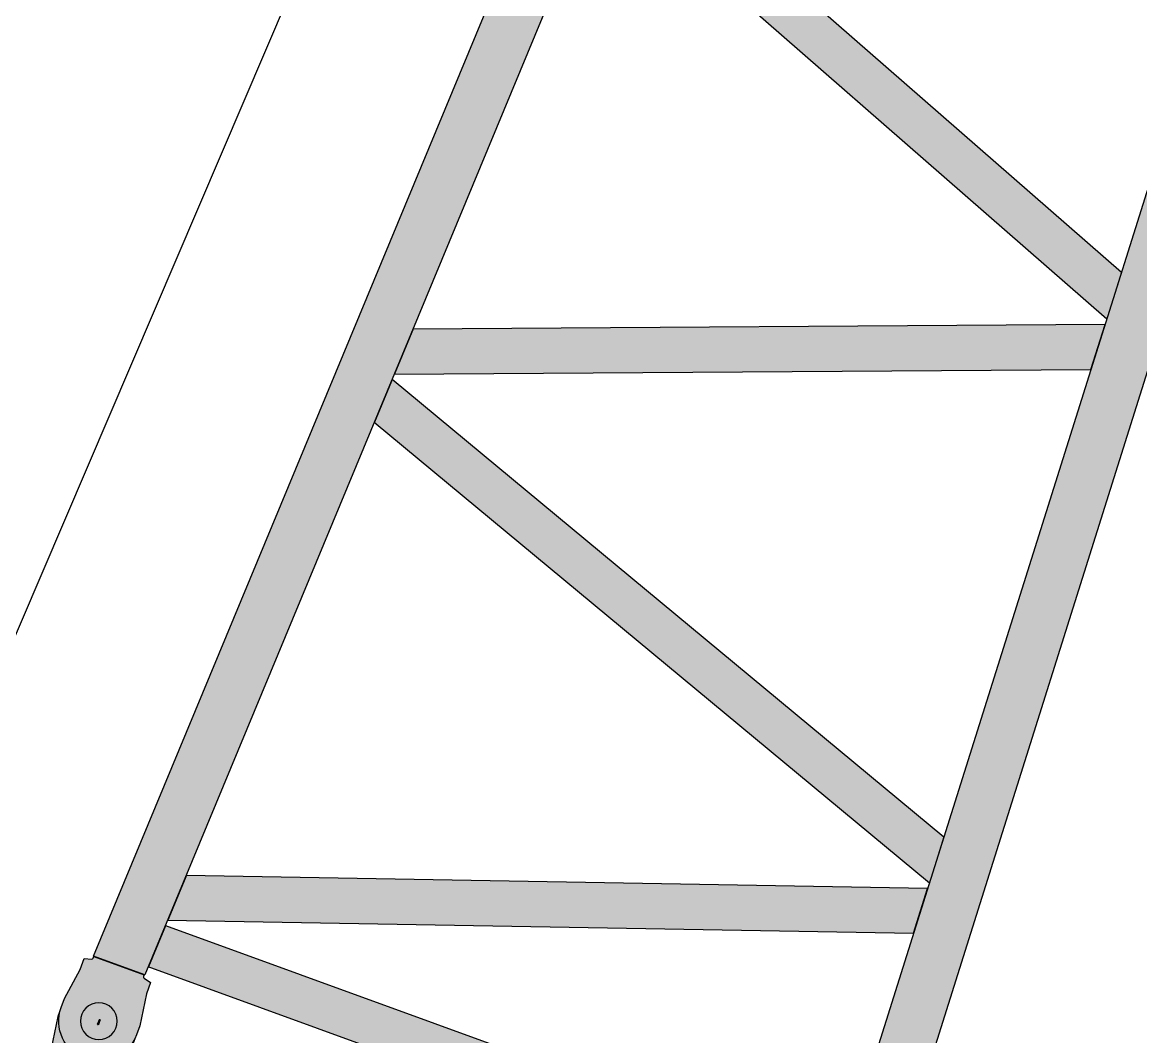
# Model space of a CAD drawing. Header units: millimetres. Extents: x -10890 to 10855, y -21000 to 23317.
# Drawn here: x 4028 to 7989, y 15426 to 19019 of the extents above; entities that cross this region are included whole.
import ezdxf
from ezdxf.enums import TextEntityAlignment as Align

# ---------------------------------------------------------------- set-up
doc = ezdxf.new("R2010")
doc.units = ezdxf.units.MM
doc.set_wipeout_variables(frame=1)
doc.layers.add('Техника. Кран LR 11000', color=250, linetype='Continuous')
doc.layers.add('Техника. Кран LR 11000 Штриховка', color=7, linetype='Continuous', true_color=0xffd147)
doc.styles.get("Standard").update_dxf_attribs({"font": ''})
doc.styles.get('Standard').set_extended_font_data('Mipgost')

# ---------------------------------------------------------------- blocks, each defined once
blk = doc.blocks.new('LR 11000-20250120.20530601')
at = {"color": 0, "linetype": 'ByBlock', "lineweight": -2, "ltscale": 20, "transparency": 16777216}
blk.add_wipeout([(203, 95), (203, 95), (201.3, 95.3), (199.8, 96.2), (198.7, 97.4), (198, 99), (191, 125), (149, 125), (34, 142), (0, 142), (0, 142), (-46.8, 134.1), (-88.4, 111.1), (-120.1, 75.8), (-138.4, 31.9), (-141.2, -15.5), (-128.2, -61.1), (-100.8, -100), (-62.2, -127.6), (-16.7, -141), (0, -142), (34, -142), (149, -125), (191, -125), (198, -99), (198, -99), (198.7, -97.4), (199.8, -96.2), (201.3, -95.3), (203, -95), (203, -95), (209.5, -95), (209.5, 95)], dxfattribs=at)
at = {"layer": 'Техника. Кран LR 11000 Штриховка', "ltscale": 20, "transparency": 16777216}
h = blk.add_hatch(color=256, dxfattribs=at)
h.dxf.hatch_style = 1
edge = h.paths.add_edge_path()
edge.add_line((209.5, 95), (203, 95))
edge.add_arc((203.1, 100.3), 5.26, 193.8402, 268.8402, ccw=False)
edge.add_line((198, 99), (191, 125))
edge.add_line((191, 125), (149, 125))
edge.add_line((149, 125), (34, 142))
edge.add_line((34, 142), (0, 142))
edge.add_arc((0, 0), 142, 90, 270)
edge.add_line((0, -142), (34, -142))
edge.add_line((34, -142), (149, -125))
edge.add_line((149, -125), (191, -125))
edge.add_line((191, -125), (198, -99))
edge.add_arc((203.1, -100.3), 5.26, 91.1598, 166.1598, ccw=False)
edge.add_line((203, -95), (209.5, -95))
edge.add_line((209.5, -95), (209.5, 95))
at = {"color": 0, "linetype": 'ByBlock', "lineweight": -2, "ltscale": 20, "transparency": 16777216}
blk.add_lwpolyline([(209.5, 95), (203, 95, -0.339454), (198, 99), (191, 125), (149, 125), (34, 142), (0, 142, 1), (0, -142), (34, -142), (149, -125), (191, -125), (198, -99, -0.339454), (203, -95), (209.5, -95)], format="xyb", close=True, dxfattribs=at)
blk.add_circle((0, 0), 65, dxfattribs=at)
blk = doc.blocks.new('LR 11000-20250120.210958')
at = {"color": 0, "linetype": 'ByBlock', "lineweight": -2, "ltscale": 20, "transparency": 16777216, "rotation": 180}
blk.add_blockref('LR 11000-20250120.20530601', (10500, 1375), dxfattribs=at)
blk = doc.blocks.new('LR 11000-20250120.21502201')
at = {"color": 0, "linetype": 'ByBlock', "lineweight": -2, "ltscale": 20, "transparency": 16777216}
blk.add_wipeout([(79.5, -1252.75), (-79.5, -1252.75), (-79.5, 1252.75), (79.5, 1252.75)], dxfattribs=at)
at = {"layer": 'Техника. Кран LR 11000 Штриховка', "ltscale": 20, "transparency": 16777216}
h = blk.add_hatch(color=256, dxfattribs=at)
h.dxf.hatch_style = 1
h.paths.add_polyline_path([(79.5, 1252.75), (79.5, -1252.75), (-79.5, -1252.75), (-79.5, 1252.75)])
at = {"color": 0, "linetype": 'ByBlock', "lineweight": -2, "ltscale": 20, "transparency": 16777216}
blk.add_lwpolyline([(79.5, 1252.75), (79.5, -1252.75), (-79.5, -1252.75), (-79.5, 1252.75)], close=True, dxfattribs=at)
blk = doc.blocks.new('LR 11000-20250120.21472701')
at = {"color": 0, "linetype": 'ByBlock', "lineweight": -2, "ltscale": 20, "transparency": 16777216}
blk.add_wipeout([(209.5, -122.25), (11790.5, -122.25), (11790.5, 122.25), (209.5, 122.25)], dxfattribs=at)
at = {"color": 0, "linetype": 'ByBlock', "lineweight": -2, "ltscale": 20, "transparency": 16777216, "xscale": -1, "rotation": 180}
blk.add_blockref('LR 11000-20250120.20530601', (0, 0), dxfattribs=at)
at = {"color": 0, "linetype": 'ByBlock', "lineweight": -2, "ltscale": 20, "transparency": 16777216, "rotation": 180}
blk.add_blockref('LR 11000-20250120.20530601', (12000, 0), dxfattribs=at)
at = {"layer": 'Техника. Кран LR 11000 Штриховка', "ltscale": 20, "transparency": 16777216}
h = blk.add_hatch(color=256, dxfattribs=at)
h.dxf.hatch_style = 1
h.paths.add_polyline_path([(209.5, 122.25), (209.5, -122.25), (11790.5, -122.25), (11790.5, 122.25)])
at = {"color": 0, "linetype": 'ByBlock', "lineweight": -2, "ltscale": 20, "transparency": 16777216}
blk.add_lwpolyline([(209.5, 122.25), (209.5, -122.25), (11790.5, -122.25), (11790.5, 122.25)], close=True, dxfattribs=at)
blk = doc.blocks.new('LR 11000-20250122.203159')
at = {"color": 0, "linetype": 'ByBlock', "lineweight": -2, "ltscale": 20, "transparency": 16777216}
blk.add_wipeout([(-613, 1253), (441, -1253), (613, -1253), (-441, 1253)], dxfattribs=at)
at = {"layer": 'Техника. Кран LR 11000 Штриховка', "ltscale": 20, "transparency": 16777216}
h = blk.add_hatch(color=256, dxfattribs=at)
h.dxf.hatch_style = 1
h.paths.add_polyline_path([(-441, 1253), (-613, 1253), (441, -1253), (613, -1253)])
at = {"color": 0, "linetype": 'ByBlock', "lineweight": -2, "ltscale": 20, "transparency": 16777216}
blk.add_lwpolyline([(-441, 1253), (-613, 1253), (441, -1253), (613, -1253)], close=True, dxfattribs=at)
blk = doc.blocks.new('LR 11000-20250122.203626')
at = {"color": 0, "linetype": 'ByBlock', "lineweight": -2, "ltscale": 20, "transparency": 16777216}
blk.add_wipeout([(10551, 2628), (10720, 2628), (11598, 122), (11430, 122)], dxfattribs=at)
blk.add_wipeout([(11228, 1180), (11272, 1053), (11272, 1247), (11632, 1247), (11632, 1282), (11272, 1282), (11272, 1527), (11632, 1527), (11632, 1562), (11272, 1562), (11272, 1807), (11632, 1807), (11632, 1842), (11272, 1842), (11272, 2087), (11632, 2087), (11632, 2122), (11272, 2122), (11272, 2367), (11632, 2367), (11632, 2402), (11272, 2402), (11272, 2628), (11228, 2628)], dxfattribs=at)
blk.add_blockref('LR 11000-20250120.21502201', (10452, 1375), dxfattribs=at)
blk.add_blockref('LR 11000-20250120.21502201', (302, 1375), dxfattribs=at)
blk.add_blockref('LR 11000-20250120.21502201', (11698, 1375), dxfattribs=at)
at = {"layer": 'Техника. Кран LR 11000 Штриховка', "ltscale": 20, "transparency": 16777216}
h = blk.add_hatch(color=256, dxfattribs=at)
h.dxf.hatch_style = 1
h.paths.add_polyline_path([(11228, 2628), (11228, 1180), (11272, 1053), (11272, 1247), (11632, 1247), (11632, 1282), (11272, 1282), (11272, 1527), (11632, 1527), (11632, 1562), (11272, 1562), (11272, 1807), (11632, 1807), (11632, 1842), (11272, 1842), (11272, 2087), (11632, 2087), (11632, 2122), (11272, 2122), (11272, 2367), (11632, 2367), (11632, 2402), (11272, 2402), (11272, 2628)])
at = {"color": 0, "linetype": 'ByBlock', "lineweight": -2, "ltscale": 20, "transparency": 16777216}
blk.add_lwpolyline([(11228, 2628), (11228, 1180), (11272, 1053), (11272, 1247), (11632, 1247), (11632, 1282), (11272, 1282), (11272, 1527), (11632, 1527), (11632, 1562), (11272, 1562), (11272, 1807), (11632, 1807), (11632, 1842), (11272, 1842), (11272, 2087), (11632, 2087), (11632, 2122), (11272, 2122), (11272, 2367), (11632, 2367), (11632, 2402), (11272, 2402), (11272, 2628), (11228, 2628)], dxfattribs=at)
blk.add_blockref('LR 11000-20250122.203159', (1015, 1375), dxfattribs=at)
at = {"color": 0, "linetype": 'ByBlock', "lineweight": -2, "ltscale": 20, "transparency": 16777216, "xscale": -1}
blk.add_blockref('LR 11000-20250122.203159', (2261, 1375), dxfattribs=at)
at = {"color": 0, "linetype": 'ByBlock', "lineweight": -2, "ltscale": 20, "transparency": 16777216}
blk.add_blockref('LR 11000-20250122.203159', (3507, 1375), dxfattribs=at)
at = {"color": 0, "linetype": 'ByBlock', "lineweight": -2, "ltscale": 20, "transparency": 16777216, "xscale": -1}
blk.add_blockref('LR 11000-20250122.203159', (4754, 1375), dxfattribs=at)
at = {"color": 0, "linetype": 'ByBlock', "lineweight": -2, "ltscale": 20, "transparency": 16777216}
blk.add_blockref('LR 11000-20250122.203159', (6000, 1375), dxfattribs=at)
at = {"color": 0, "linetype": 'ByBlock', "lineweight": -2, "ltscale": 20, "transparency": 16777216, "xscale": -1}
blk.add_blockref('LR 11000-20250122.203159', (7246, 1375), dxfattribs=at)
at = {"color": 0, "linetype": 'ByBlock', "lineweight": -2, "ltscale": 20, "transparency": 16777216}
blk.add_blockref('LR 11000-20250122.203159', (8493, 1375), dxfattribs=at)
at = {"color": 0, "linetype": 'ByBlock', "lineweight": -2, "ltscale": 20, "transparency": 16777216, "xscale": -1}
blk.add_blockref('LR 11000-20250122.203159', (9739, 1375), dxfattribs=at)
at = {"layer": 'Техника. Кран LR 11000 Штриховка', "ltscale": 20, "transparency": 16777216}
h = blk.add_hatch(color=256, dxfattribs=at)
h.dxf.hatch_style = 1
h.paths.add_polyline_path([(11430, 122), (10551, 2628), (10720, 2628), (11598, 122)])
at = {"color": 0, "linetype": 'ByBlock', "lineweight": -2, "ltscale": 20, "transparency": 16777216}
blk.add_lwpolyline([(11430, 122), (10551, 2628), (10720, 2628), (11598, 122)], close=True, dxfattribs=at)
blk.add_wipeout([(11632, 967), (11302, 967), (11290, 1002), (11632, 1002)], dxfattribs=at)
at = {"layer": 'Техника. Кран LR 11000 Штриховка', "ltscale": 20, "transparency": 16777216}
h = blk.add_hatch(color=256, dxfattribs=at)
h.dxf.hatch_style = 1
h.paths.add_polyline_path([(11632, 1002), (11632, 967), (11302, 967), (11290, 1002)])
at = {"color": 0, "linetype": 'ByBlock', "lineweight": -2, "ltscale": 20, "transparency": 16777216}
blk.add_lwpolyline([(11632, 1002), (11632, 967), (11302, 967), (11290, 1002), (11632, 1002)], dxfattribs=at)
blk.add_wipeout([(11693, 2882), (11693, 2882), (11692, 2887), (11690, 2893), (11686, 2897), (11681, 2900), (11681, 2900), (11318, 3050), (11318, 3050), (11283, 3061), (11246, 3065), (11210, 3061), (11175, 3050), (10544, 2872), (11203, 2872), (11203, 2872), (11193, 2900), (11199, 2930), (11218, 2952), (11247, 2962), (11276, 2956), (11298, 2936), (11307, 2907), (11300, 2878), (11297, 2872), (11693, 2872)], dxfattribs=at)
blk.add_wipeout([(11632, 687), (11400, 687), (11388, 722), (11632, 722)], dxfattribs=at)
at = {"layer": 'Техника. Кран LR 11000 Штриховка', "ltscale": 20, "transparency": 16777216}
h = blk.add_hatch(color=256, dxfattribs=at)
h.dxf.hatch_style = 1
edge = h.paths.add_edge_path()
edge.add_line((11693, 2872), (11693, 2882))
edge.add_arc((11673, 2882), 20, 360, 427.540211)
edge.add_line((11681, 2900), (11318, 3050))
edge.add_arc((11246, 2886), 179, 66.359375, 113.640625)
edge.add_line((11175, 3050), (10544, 2872))
edge.add_line((10544, 2872), (11203, 2872))
edge.add_arc((11250, 2905), 57, -35.068923, 215.068923, ccw=False)
edge.add_line((11297, 2872), (11693, 2872))
h = blk.add_hatch(color=256, dxfattribs=at)
h.dxf.hatch_style = 1
h.paths.add_polyline_path([(11632, 722), (11632, 687), (11400, 687), (11388, 722)])
at = {"color": 0, "linetype": 'ByBlock', "lineweight": -2, "ltscale": 20, "transparency": 16777216}
blk.add_lwpolyline([(11693, 2872), (11693, 2882, 0.30353829), (11681, 2900), (11318, 3050, 0.2092809), (11175, 3050), (10544, 2872), (11203, 2872, -1.92380636), (11297, 2872), (11693, 2872)], format="xyb", dxfattribs=at)
blk.add_lwpolyline([(11632, 722), (11632, 687), (11400, 687), (11388, 722), (11632, 722)], dxfattribs=at)
blk.add_blockref('LR 11000-20250120.21472701', (0, 0), dxfattribs=at)
at = {"color": 0, "linetype": 'ByBlock', "lineweight": -2, "ltscale": 20, "transparency": 16777216, "xscale": -1, "rotation": 180}
blk.add_blockref('LR 11000-20250120.21472701', (0, 2750), dxfattribs=at)
blk = doc.blocks.new('LR 11000-20250123.21120501')
at = {"color": 0, "linetype": 'ByBlock', "lineweight": -2, "ltscale": 20, "transparency": 16777216}
blk.add_wipeout([(209.5, -97), (5828, 152.8), (5828, 346.7), (209.5, 96.9)], dxfattribs=at)
blk.add_blockref('LR 11000-20250120.20530601', (0, 0), dxfattribs=at)
at = {"layer": 'Техника. Кран LR 11000 Штриховка', "ltscale": 20, "transparency": 16777216}
h = blk.add_hatch(color=256, dxfattribs=at)
h.dxf.hatch_style = 1
h.paths.add_polyline_path([(209.5, 96.9), (209.5, -97), (5828, 152.8), (5828, 346.7)])
at = {"color": 0, "linetype": 'ByBlock', "lineweight": -2, "ltscale": 20, "transparency": 16777216}
blk.add_lwpolyline([(209.5, 96.9), (209.5, -97), (5828, 152.8), (5828, 346.7)], close=True, dxfattribs=at)
blk = doc.blocks.new('LR 11000-20250123.211556')
at = {"color": 0, "linetype": 'ByBlock', "lineweight": -2, "ltscale": 20, "transparency": 16777216}
for points in [[(399.5, 105.4), (240.5, 98.3), (240.5, 2651.7), (399.5, 2644.6)], [(1280, 144.5), (1445.6, 151.9), (590.3, 2636.2), (419.5, 2643.8)], [(1637.3, 160.4), (1465.7, 152.8), (2325.7, 2559), (2491.9, 2551.6)], [(3371.3, 237.5), (3538.2, 244.9), (2684.3, 2543.1), (2511.9, 2550.7)], [(3731.5, 253.5), (3558.1, 245.8), (4416.9, 2466.1), (4584.5, 2458.6)]]:
    blk.add_wipeout(points, dxfattribs=at)
at = {"layer": 'Техника. Кран LR 11000 Штриховка', "ltscale": 20, "transparency": 16777216}
h = blk.add_hatch(color=256, dxfattribs=at)
h.dxf.hatch_style = 1
h.paths.add_polyline_path([(399.5, 2644.6), (399.5, 105.4), (240.5, 98.3), (240.5, 2651.7)])
h = blk.add_hatch(color=256, dxfattribs=at)
h.dxf.hatch_style = 1
h.paths.add_polyline_path([(419.5, 2643.8), (1280, 144.5), (1445.6, 151.9), (590.3, 2636.2)])
h = blk.add_hatch(color=256, dxfattribs=at)
h.dxf.hatch_style = 1
h.paths.add_polyline_path([(2491.9, 2551.6), (1637.3, 160.4), (1465.7, 152.8), (2325.7, 2559)])
h = blk.add_hatch(color=256, dxfattribs=at)
h.dxf.hatch_style = 1
h.paths.add_polyline_path([(2511.9, 2550.7), (3371.3, 237.5), (3538.2, 244.9), (2684.3, 2543.1)])
h = blk.add_hatch(color=256, dxfattribs=at)
h.dxf.hatch_style = 1
h.paths.add_polyline_path([(4584.5, 2458.6), (3731.5, 253.5), (3558.1, 245.8), (4416.9, 2466.1)])
at = {"color": 0, "linetype": 'ByBlock', "lineweight": -2, "ltscale": 20, "transparency": 16777216}
for points in [[(399.5, 2644.6), (399.5, 105.4), (240.5, 98.3), (240.5, 2651.7)], [(419.5, 2643.8), (1280, 144.5), (1445.6, 151.9), (590.3, 2636.2)], [(2491.9, 2551.6), (1637.3, 160.4), (1465.7, 152.8), (2325.7, 2559)], [(2511.9, 2550.7), (3371.3, 237.5), (3538.2, 244.9), (2684.3, 2543.1)], [(4584.5, 2458.6), (3731.5, 253.5), (3558.1, 245.8), (4416.9, 2466.1)]]:
    blk.add_lwpolyline(points, close=True, dxfattribs=at)
at = {"color": 0, "linetype": 'ByBlock', "lineweight": -2, "ltscale": 20, "transparency": 16777216, "xscale": -1, "rotation": 180}
blk.add_blockref('LR 11000-20250123.21120501', (0, 2750), dxfattribs=at)
at = {"color": 0, "linetype": 'ByBlock', "lineweight": -2, "ltscale": 20, "transparency": 16777216}
blk.add_blockref('LR 11000-20250123.21120501', (0, 0), dxfattribs=at)
blk = doc.blocks.new('LR 11000-20250120.215538')
at = {"color": 0, "linetype": 'ByBlock', "lineweight": -2, "ltscale": 20, "transparency": 16777216}
blk.add_wipeout([(-2790.5, -122.25), (2790.5, -122.25), (2790.5, 122.25), (-2790.5, 122.25)], dxfattribs=at)
at = {"color": 0, "linetype": 'ByBlock', "lineweight": -2, "ltscale": 20, "transparency": 16777216, "xscale": -1, "rotation": 180}
blk.add_blockref('LR 11000-20250120.20530601', (-3000, 0), dxfattribs=at)
at = {"color": 0, "linetype": 'ByBlock', "lineweight": -2, "ltscale": 20, "transparency": 16777216, "rotation": 180}
blk.add_blockref('LR 11000-20250120.20530601', (3000, 0), dxfattribs=at)
at = {"layer": 'Техника. Кран LR 11000 Штриховка', "ltscale": 20, "transparency": 16777216}
h = blk.add_hatch(color=256, dxfattribs=at)
h.dxf.hatch_style = 1
h.paths.add_polyline_path([(-2790.5, 122.25), (-2790.5, -122.25), (2790.5, -122.25), (2790.5, 122.25)])
at = {"color": 0, "linetype": 'ByBlock', "lineweight": -2, "ltscale": 20, "transparency": 16777216}
blk.add_lwpolyline([(-2790.5, 122.25), (-2790.5, -122.25), (2790.5, -122.25), (2790.5, 122.25)], close=True, dxfattribs=at)
blk = doc.blocks.new('LR 11000-20250120.215653')
at = {"color": 0, "linetype": 'ByBlock', "lineweight": -2, "ltscale": 20, "transparency": 16777216}
blk.add_wipeout([(512, -1253), (344, -1253), (-512, 1253), (-344, 1253)], dxfattribs=at)
at = {"layer": 'Техника. Кран LR 11000 Штриховка', "ltscale": 20, "transparency": 16777216}
h = blk.add_hatch(color=256, dxfattribs=at)
h.dxf.hatch_style = 1
h.paths.add_polyline_path([(-344, 1253), (512, -1253), (344, -1253), (-512, 1253)])
at = {"color": 0, "linetype": 'ByBlock', "lineweight": -2, "ltscale": 20, "transparency": 16777216}
blk.add_lwpolyline([(-344, 1253), (512, -1253), (344, -1253), (-512, 1253)], close=True, dxfattribs=at)
blk = doc.blocks.new('LR 11000-20250120.21585601')
at = {"color": 0, "linetype": 'ByBlock', "lineweight": -2, "ltscale": 20, "transparency": 16777216}
blk.add_blockref('LR 11000-20250120.21502201', (302, 1375), dxfattribs=at)
blk.add_blockref('LR 11000-20250120.215653', (913, 1375), dxfattribs=at)
at = {"color": 0, "linetype": 'ByBlock', "lineweight": -2, "ltscale": 20, "transparency": 16777216, "xscale": -1}
blk.add_blockref('LR 11000-20250120.215653', (1957, 1375), dxfattribs=at)
at = {"color": 0, "linetype": 'ByBlock', "lineweight": -2, "ltscale": 20, "transparency": 16777216}
blk.add_blockref('LR 11000-20250120.215653', (3000, 1375), dxfattribs=at)
at = {"color": 0, "linetype": 'ByBlock', "lineweight": -2, "ltscale": 20, "transparency": 16777216, "xscale": -1}
blk.add_blockref('LR 11000-20250120.215653', (4043, 1375), dxfattribs=at)
at = {"color": 0, "linetype": 'ByBlock', "lineweight": -2, "ltscale": 20, "transparency": 16777216}
blk.add_blockref('LR 11000-20250120.215653', (5087, 1375), dxfattribs=at)
at = {"color": 0, "linetype": 'ByBlock', "lineweight": -2, "ltscale": 20, "transparency": 16777216, "xscale": -1}
blk.add_blockref('LR 11000-20250120.21502201', (5698, 1375), dxfattribs=at)
at = {"color": 0, "linetype": 'ByBlock', "lineweight": -2, "ltscale": 20, "transparency": 16777216}
blk.add_wipeout([(5228, 1208), (5272, 1077), (5272, 1247), (5632, 1247), (5632, 1282), (5272, 1282), (5272, 1527), (5632, 1527), (5632, 1562), (5272, 1562), (5272, 1807), (5632, 1807), (5632, 1842), (5272, 1842), (5272, 2087), (5632, 2087), (5632, 2122), (5272, 2122), (5272, 2367), (5632, 2367), (5632, 2402), (5272, 2402), (5272, 2628), (5228, 2628)], dxfattribs=at)
blk.add_wipeout([(5632, 967), (5310, 967), (5298, 1002), (5632, 1002)], dxfattribs=at)
blk.add_wipeout([(5632, 687), (5406, 687), (5394, 722), (5632, 722)], dxfattribs=at)
blk.add_wipeout([(5632, 687), (5406, 687), (5394, 722), (5632, 722)], dxfattribs=at)
at = {"layer": 'Техника. Кран LR 11000 Штриховка', "ltscale": 20, "transparency": 16777216}
h = blk.add_hatch(color=256, dxfattribs=at)
h.dxf.hatch_style = 1
h.paths.add_polyline_path([(5228, 2628), (5228, 1208), (5272, 1077), (5272, 1247), (5632, 1247), (5632, 1282), (5272, 1282), (5272, 1527), (5632, 1527), (5632, 1562), (5272, 1562), (5272, 1807), (5632, 1807), (5632, 1842), (5272, 1842), (5272, 2087), (5632, 2087), (5632, 2122), (5272, 2122), (5272, 2367), (5632, 2367), (5632, 2402), (5272, 2402), (5272, 2628)])
h = blk.add_hatch(color=256, dxfattribs=at)
h.dxf.hatch_style = 1
h.paths.add_polyline_path([(5632, 722), (5632, 687), (5406, 687), (5394, 722)])
at = {"color": 0, "linetype": 'ByBlock', "lineweight": -2, "ltscale": 20, "transparency": 16777216}
for points in [[(5228, 2628), (5228, 1208), (5272, 1077), (5272, 1247), (5632, 1247), (5632, 1282), (5272, 1282), (5272, 1527), (5632, 1527), (5632, 1562), (5272, 1562), (5272, 1807), (5632, 1807), (5632, 1842), (5272, 1842), (5272, 2087), (5632, 2087), (5632, 2122), (5272, 2122), (5272, 2367), (5632, 2367), (5632, 2402), (5272, 2402), (5272, 2628), (5228, 2628)], [(5272, 2402), (5272, 1077)], [(5632, 722), (5632, 687), (5406, 687), (5394, 722), (5632, 722)]]:
    blk.add_lwpolyline(points, dxfattribs=at)
blk.add_wipeout([(5632, 967), (5310, 967), (5298, 1002), (5632, 1002)], dxfattribs=at)
at = {"layer": 'Техника. Кран LR 11000 Штриховка', "ltscale": 20, "transparency": 16777216}
h = blk.add_hatch(color=256, dxfattribs=at)
h.dxf.hatch_style = 1
h.paths.add_polyline_path([(5632, 1002), (5632, 967), (5310, 967), (5298, 1002)])
at = {"color": 0, "linetype": 'ByBlock', "lineweight": -2, "ltscale": 20, "transparency": 16777216}
blk.add_lwpolyline([(5632, 1002), (5632, 967), (5310, 967), (5298, 1002), (5632, 1002)], dxfattribs=at)
blk.add_blockref('LR 11000-20250120.215538', (3000, 0), dxfattribs=at)
at = {"color": 0, "linetype": 'ByBlock', "lineweight": -2, "ltscale": 20, "transparency": 16777216, "xscale": -1, "rotation": 180}
blk.add_blockref('LR 11000-20250120.215538', (3000, 2750), dxfattribs=at)
blk = doc.blocks.new('LR 11000-20250120.215025')
at = {"color": 0, "linetype": 'ByBlock', "lineweight": -2, "ltscale": 20, "transparency": 16777216}
blk.add_wipeout([(441, -1253), (613, -1253), (-441, 1253), (-613, 1253)], dxfattribs=at)
at = {"layer": 'Техника. Кран LR 11000 Штриховка', "ltscale": 20, "transparency": 16777216}
h = blk.add_hatch(color=256, dxfattribs=at)
h.dxf.hatch_style = 1
h.paths.add_polyline_path([(-613, 1253), (441, -1253), (613, -1253), (-441, 1253)])
at = {"color": 0, "linetype": 'ByBlock', "lineweight": -2, "ltscale": 20, "transparency": 16777216}
blk.add_lwpolyline([(-613, 1253), (441, -1253), (613, -1253), (-441, 1253)], close=True, dxfattribs=at)
blk = doc.blocks.new('LR 11000-20250120.215116')
at = {"color": 0, "linetype": 'ByBlock', "lineweight": -2, "ltscale": 20, "transparency": 16777216}
blk.add_wipeout([(-202, -654), (-158, -760), (-158, -690), (202, -690), (202, -655), (-158, -655), (-158, -410), (202, -410), (202, -375), (-158, -375), (-158, -130), (202, -130), (202, -95), (-158, -95), (-158, 150), (202, 150), (202, 185), (-158, 185), (-158, 430), (202, 430), (202, 465), (-158, 465), (-158, 710), (202, 710), (202, 745), (-158, 745), (-158, 970), (-202, 970)], dxfattribs=at)
blk.add_wipeout([(202, -970), (-84, -970), (-99, -935), (202, -935)], dxfattribs=at)
at = {"layer": 'Техника. Кран LR 11000 Штриховка', "ltscale": 20, "transparency": 16777216}
h = blk.add_hatch(color=256, dxfattribs=at)
h.dxf.hatch_style = 1
h.paths.add_polyline_path([(-202, 970), (-202, -654), (-158, -760), (-158, -690), (202, -690), (202, -655), (-158, -655), (-158, -410), (202, -410), (202, -375), (-158, -375), (-158, -130), (202, -130), (202, -95), (-158, -95), (-158, 150), (202, 150), (202, 185), (-158, 185), (-158, 430), (202, 430), (202, 465), (-158, 465), (-158, 710), (202, 710), (202, 745), (-158, 745), (-158, 970)])
h = blk.add_hatch(color=256, dxfattribs=at)
h.dxf.hatch_style = 1
h.paths.add_polyline_path([(202, -935), (202, -970), (-84, -970), (-99, -935)])
at = {"color": 0, "linetype": 'ByBlock', "lineweight": -2, "ltscale": 20, "transparency": 16777216}
for points in [[(-202, 970), (-202, -654), (-158, -760), (-158, -690), (202, -690), (202, -655), (-158, -655), (-158, -410), (202, -410), (202, -375), (-158, -375), (-158, -130), (202, -130), (202, -95), (-158, -95), (-158, 150), (202, 150), (202, 185), (-158, 185), (-158, 430), (202, 430), (202, 465), (-158, 465), (-158, 710), (202, 710), (202, 745), (-158, 745), (-158, 970), (-202, 970)], [(-158, 745), (-158, -690)], [(202, -935), (202, -970), (-84, -970), (-99, -935), (202, -935)]]:
    blk.add_lwpolyline(points, dxfattribs=at)
blk = doc.blocks.new('LR 11000-20250120.215302')
at = {"color": 0, "linetype": 'ByBlock', "lineweight": -2, "ltscale": 20, "transparency": 16777216}
blk.add_blockref('LR 11000-20250120.21502201', (302, 1375), dxfattribs=at)
blk.add_blockref('LR 11000-20250120.215025', (1015, 1375), dxfattribs=at)
at = {"color": 0, "linetype": 'ByBlock', "lineweight": -2, "ltscale": 20, "transparency": 16777216, "xscale": -1}
blk.add_blockref('LR 11000-20250120.215025', (2261, 1375), dxfattribs=at)
at = {"color": 0, "linetype": 'ByBlock', "lineweight": -2, "ltscale": 20, "transparency": 16777216}
blk.add_blockref('LR 11000-20250120.215025', (3507, 1375), dxfattribs=at)
at = {"color": 0, "linetype": 'ByBlock', "lineweight": -2, "ltscale": 20, "transparency": 16777216, "xscale": -1}
blk.add_blockref('LR 11000-20250120.215025', (4754, 1375), dxfattribs=at)
at = {"color": 0, "linetype": 'ByBlock', "lineweight": -2, "ltscale": 20, "transparency": 16777216}
blk.add_blockref('LR 11000-20250120.215025', (6000, 1375), dxfattribs=at)
at = {"color": 0, "linetype": 'ByBlock', "lineweight": -2, "ltscale": 20, "transparency": 16777216, "xscale": -1}
blk.add_blockref('LR 11000-20250120.215025', (7246, 1375), dxfattribs=at)
at = {"color": 0, "linetype": 'ByBlock', "lineweight": -2, "ltscale": 20, "transparency": 16777216}
blk.add_blockref('LR 11000-20250120.215025', (8493, 1375), dxfattribs=at)
at = {"color": 0, "linetype": 'ByBlock', "lineweight": -2, "ltscale": 20, "transparency": 16777216, "xscale": -1}
blk.add_blockref('LR 11000-20250120.215025', (9739, 1375), dxfattribs=at)
at = {"color": 0, "linetype": 'ByBlock', "lineweight": -2, "ltscale": 20, "transparency": 16777216}
blk.add_blockref('LR 11000-20250120.215025', (10985, 1375), dxfattribs=at)
blk.add_blockref('LR 11000-20250120.21502201', (11698, 1375), dxfattribs=at)
blk.add_blockref('LR 11000-20250120.215116', (11430, 1658), dxfattribs=at)
blk.add_blockref('LR 11000-20250120.21472701', (0, 0), dxfattribs=at)
at = {"color": 0, "linetype": 'ByBlock', "lineweight": -2, "ltscale": 20, "transparency": 16777216, "xscale": -1, "rotation": 180}
blk.add_blockref('LR 11000-20250120.21472701', (0, 2750), dxfattribs=at)
blk = doc.blocks.new('*U493')
at = {"color": 0, "linetype": 'ByBlock', "lineweight": -2, "ltscale": 20, "transparency": 16777216}
blk.add_line((6568.2, 22841.9), (-920, 5344), dxfattribs=at)
at = {"layer": 'Defpoints', "color": 0, "linetype": 'ByBlock', "lineweight": -2, "ltscale": 20, "transparency": 16777216}
blk.add_attdef('МАРКА', text='', height=250, dxfattribs=at).set_placement((-4693.9, 5119), align=Align.MIDDLE_CENTER)
at = {"color": 0, "linetype": 'ByBlock', "lineweight": -2, "ltscale": 20, "transparency": 16777216, "rotation": 70}
blk.add_blockref('LR 11000-20250120.210958', (2000, 5144), dxfattribs=at)
blk.add_blockref('LR 11000-20250123.211556', (6883.3, 14540.5), dxfattribs=at)
at = {"color": 0, "linetype": 'ByBlock', "lineweight": -2, "ltscale": 20, "transparency": 16777216, "xscale": 0.001000000000001709, "yscale": 0.001000000000001709, "zscale": 0.001000000000001709, "rotation": 70}
blk.add_blockref('LR 11000-20250122.203626', (4297.6, 15468.8), dxfattribs=at)
at = {"color": 0, "linetype": 'ByBlock', "lineweight": -2, "ltscale": 20, "transparency": 16777216, "xscale": 0.001000000000000448, "yscale": 0.001000000000000448, "zscale": 0.001000000000000448, "rotation": 70}
blk.add_blockref('LR 11000-20250120.21585601', (4301.7, 15480.1), dxfattribs=at)
at = {"color": 0, "linetype": 'ByBlock', "lineweight": -2, "ltscale": 20, "transparency": 16777216, "xscale": 0.0009999999999987374, "yscale": 0.0009999999999987374, "zscale": 0.0009999999999987374, "rotation": 70}
blk.add_blockref('LR 11000-20250120.215302', (4297.6, 15468.8), dxfattribs=at)

msp = doc.modelspace()

# ---------------------------------------------------------------- block references
at = {"layer": 'Техника. Кран LR 11000'}
msp.add_blockref('*U493', (0, 0), dxfattribs=at)

doc.saveas('drawing.dxf')
